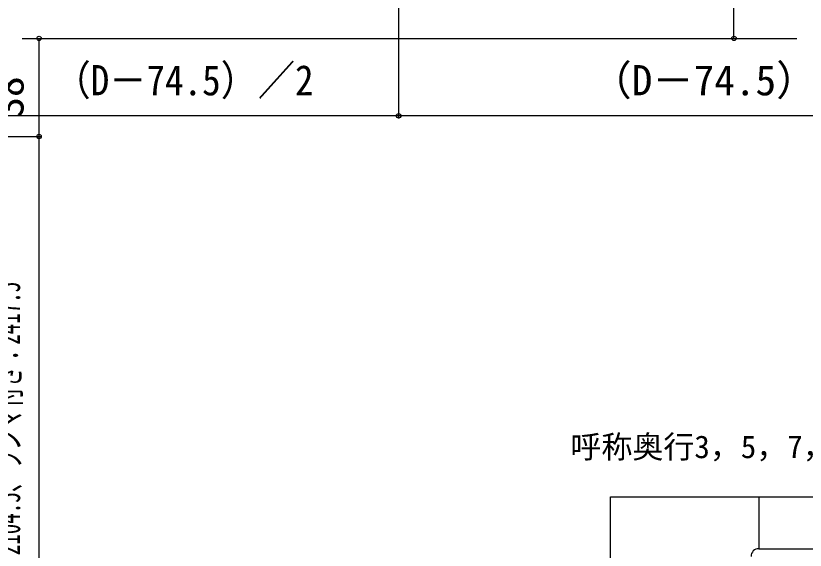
# Model space of a CAD drawing. Units: millimetres, scale not verified. Extents: x -700 to 700, y -1043 to 1037.
# Drawn here: x -98 to 207.7, y 381.5 to 588.5 of the extents above; entities that cross this region are included whole.
import ezdxf
from ezdxf.enums import TextEntityAlignment as Align

# ---------------------------------------------------------------- set-up
doc = ezdxf.new("R2010")
doc.units = ezdxf.units.MM
doc.header["$LTSCALE"] = 6
for name, color, linetype in [('0-2_USER1', 3, 'Continuous'), ('0-4_YKK_12', 2, 'Continuous'), ('0-5_YKK_13', 4, 'Continuous'), ('0-6_YKK_D', 6, 'Continuous')]:
    doc.layers.add(name, color=color, linetype=linetype)
doc.styles.add('ＭＳ ゴシック', font='')
doc.styles.get('ＭＳ ゴシック').set_extended_font_data('MS Gothic')

msp = doc.modelspace()

# ---------------------------------------------------------------- linework, layer by layer
at = {"layer": '0-4_YKK_12'}
for p, q in [((-95.53, 579.745), (204.47, 579.745)), ((189.724, 402.183), (189.724, 382.059))]:
    msp.add_line(p, q, dxfattribs=at)
msp.add_lwpolyline([(132.262, 402.183), (252.185, 402.183), (252.185, 325.843), (132.262, 325.843)], close=True, dxfattribs=at)
at = {"layer": '0-5_YKK_13'}
msp.add_line((189.724, 382.059), (224.974, 382.059), dxfattribs=at)
msp.add_arc((189.724, 379.059), 3, 90, 180, dxfattribs=at)
at = {"layer": '0-6_YKK_D'}
for p, q in [((180.118, 579.745), (180.118, 634.745)), ((50.25, 623.246), (50.25, 548.745)), ((50.25, 623.246), (50.25, 548.745)), ((-89, 541.745), (-89, 579.745)), ((179.718, 579.745), (181.118, 579.745)), ((50.25, 549.745), (-237.5, 549.745)), ((338, 549.745), (50.25, 549.745)), ((-244, 541.745), (-88, 541.745)), ((-244, 541.745), (-88, 541.745)), ((-89, 224.245), (-89, 541.745))]:
    msp.add_line(p, q, dxfattribs=at)
for centre in [(-89, 579.745), (180.118, 579.745), (50.25, 549.745), (50.25, 549.745), (-89, 541.745), (-89, 541.745)]:
    msp.add_circle(centre, 0.85, dxfattribs=at)

# ---------------------------------------------------------------- texts
at = {"layer": '0-2_USER1', "style": 'ＭＳ ゴシック'}
msp.add_text('呼称奥行3，5，7，9尺の場合', height=8.798, dxfattribs=at).set_placement((116.773, 414.482), align=Align.BOTTOM_LEFT)
at = {"layer": '0-6_YKK_D', "style": 'ＭＳ ゴシック', "width": 0.9}
msp.add_text('（D－74.5）／2', height=11.73, dxfattribs=at).set_placement((-83.398, 554.155), align=Align.BOTTOM_LEFT)
at = {"layer": '0-6_YKK_D', "style": 'ＭＳ ゴシック'}
msp.add_text('（D－74.5）／2', height=11.73, dxfattribs=at).set_placement((124.534, 554.155), align=Align.BOTTOM_LEFT)
msp.add_text('38', height=11.73, rotation=90, dxfattribs=at).set_placement((-91.5, 549.064), align=Align.BOTTOM_LEFT)
at = {"layer": '0-6_YKK_D', "style": 'ＭＳ ゴシック', "width": 0.6}
msp.add_text('ランマなし（ハイタイプ）：2104.5、ランマ付き：2417.5', height=9.971, rotation=90, dxfattribs=at).set_placement((-93.355, 273.411), align=Align.BOTTOM_LEFT)

doc.saveas('drawing.dxf')
